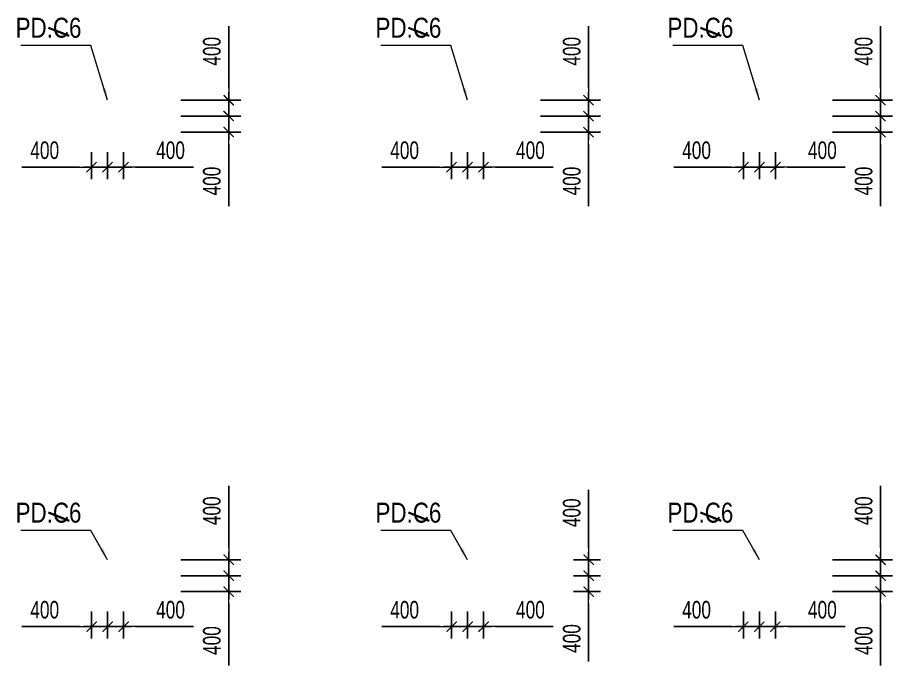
# Model space of a CAD drawing. Header units: millimetres. Extents: x -259680 to 286077, y -1281 to 94455.
# Drawn here: x 70446 to 92327, y 3151 to 19369 of the extents above; entities that cross this region are included whole.
import ezdxf
from ezdxf.enums import TextEntityAlignment as Align

# ---------------------------------------------------------------- set-up
doc = ezdxf.new("R2010")
doc.units = ezdxf.units.MM
doc.layers.get('Defpoints').update_dxf_attribs({"color": 151, "lineweight": 9})
for name, color, linetype, lineweight in [('$0$C1', 20, 'Continuous', 35), ('$1$NDC_S_ANNO', 7, 'Continuous', 20), ('$1$NDC_S_DIM', 1, 'Continuous', 15), ('NDC_S_DIM', 1, 'Continuous', 15)]:
    doc.layers.add(name, color=color, linetype=linetype, lineweight=lineweight)
doc.styles.add('$1$NDC_DIM', font='', dxfattribs={"width": 0.75})
doc.styles.add('$2$ARIAL', font='arial.ttf', dxfattribs={"width": 0.8})
doc.styles.add('NDC_DIM', font='', dxfattribs={"width": 0.75})
doc.styles.get('$1$NDC_DIM').set_extended_font_data('Dotum')
doc.styles.get('NDC_DIM').set_extended_font_data('Dotum')
doc.dimstyles.new('$0$NDC_dim_150', dxfattribs={"dimscale": 150, "dimtxt": 2.2, "dimasz": 1.5, "dimexe": 1.5, "dimexo": 2.5, "dimgap": 1, "dimtad": 1, "dimdec": 0, "dimzin": 0, "dimdsep": 46, "dimtxsty": '$1$NDC_DIM', "dimblk": '$1$DIMMARK', "dimcen": 0.09, "dimdle": 1.2, "dimclrd": 1, "dimclre": 1, "dimclrt": 3, "dimadec": 0, "dimazin": 0, "dimtfac": 1, "dimtdec": 0, "dimtix": 1, "dimtofl": 0, "dimtmove": 0, "dimatfit": 3, "dimfxl": 6, "dimfxlon": 1, "dimtolj": 1, "dimtzin": 0, "dimarcsym": 0})
doc.dimstyles.new('$1$NDC_dim_iso', dxfattribs={"dimtxt": 2.2, "dimasz": 1, "dimexe": 1.5, "dimexo": 2.5, "dimgap": 1, "dimtad": 1, "dimdec": 0, "dimzin": 0, "dimdsep": 46, "dimtxsty": '$1$NDC_DIM', "dimblk": '$1$DIMMARK', "dimcen": 0.09, "dimdle": 1.2, "dimclrd": 1, "dimclre": 1, "dimclrt": 3, "dimadec": 0, "dimazin": 0, "dimtfac": 1, "dimtdec": 0, "dimtix": 1, "dimtofl": 0, "dimtmove": 0, "dimatfit": 3, "dimfxl": 6, "dimfxlon": 1, "dimtolj": 1, "dimtzin": 0, "dimarcsym": 0})
doc.dimstyles.new('NDC_dim_200', dxfattribs={"dimscale": 200, "dimtxt": 2.2, "dimasz": 1.5, "dimexe": 1.5, "dimexo": 2.5, "dimgap": 1, "dimtad": 1, "dimdec": 0, "dimzin": 0, "dimdsep": 46, "dimtxsty": 'NDC_DIM', "dimblk": 'DIMMARK', "dimcen": 0.09, "dimdle": 1.2, "dimclrd": 1, "dimclre": 1, "dimclrt": 3, "dimadec": 0, "dimazin": 0, "dimtfac": 1, "dimtdec": 0, "dimtix": 1, "dimtofl": 0, "dimtmove": 0, "dimatfit": 3, "dimfxl": 6, "dimfxlon": 1, "dimtolj": 1, "dimtzin": 0, "dimarcsym": 0})

# ---------------------------------------------------------------- blocks, each defined once
blk = doc.blocks.new('$1$DIMMARK')
at = {"layer": '$1$NDC_S_DIM', "color": 1}
blk.add_line((-1.5, 0), (1, 0), dxfattribs=at)
at = {"layer": '$1$NDC_S_DIM', "color": 2, "const_width": 0.1}
blk.add_lwpolyline([(-0.424, -0.424), (0.424, 0.424)], dxfattribs=at)
blk = doc.blocks.new('DIMMARK')
at = {"layer": 'NDC_S_DIM', "color": 1}
blk.add_line((-1.5, 0), (1, 0), dxfattribs=at)
at = {"layer": 'NDC_S_DIM', "color": 2, "const_width": 0.1}
blk.add_lwpolyline([(-0.424, -0.424), (0.424, 0.424)], dxfattribs=at)
blk = doc.blocks.new('*D354')
at = {"layer": 'Defpoints', "color": 0, "ltscale": 100, "transparency": 16777216}
for p in [(72700, 5000), (73100, 5000), (73100, 4124)]:
    blk.add_point(p, dxfattribs=at)
at = {"layer": 'NDC_S_DIM', "color": 1, "lineweight": -2, "ltscale": 100, "transparency": 16777216}
for p, q in [((72700, 4500), (72700, 3824)), ((73100, 4500), (73100, 3824)), ((72400, 4124), (72100, 4124)), ((73400, 4124), (74845, 4124))]:
    blk.add_line(p, q, dxfattribs=at)
at = {"layer": 'NDC_S_DIM', "color": 1, "lineweight": -2, "ltscale": 100, "transparency": 16777216, "xscale": 300, "yscale": 300, "zscale": 300}
blk.add_blockref('DIMMARK', (72700, 4124), dxfattribs=at)
at = {"layer": 'NDC_S_DIM', "color": 1, "lineweight": -2, "ltscale": 100, "transparency": 16777216, "xscale": 300, "yscale": 300, "zscale": 300, "rotation": 180}
blk.add_blockref('DIMMARK', (73100, 4124), dxfattribs=at)
at = {"layer": 'NDC_S_DIM', "color": 3, "ltscale": 100, "transparency": 16777216, "insert": (74273, 4545), "char_height": 440, "attachment_point": 5, "style": 'NDC_DIM'}
blk.add_mtext('\\A1;400', dxfattribs=at)
blk = doc.blocks.new('*D355')
at = {"layer": 'Defpoints', "color": 0, "ltscale": 100, "transparency": 16777216}
for p in [(72300, 5000), (72700, 5000), (72700, 4124)]:
    blk.add_point(p, dxfattribs=at)
at = {"layer": 'NDC_S_DIM', "color": 1, "lineweight": -2, "ltscale": 100, "transparency": 16777216}
for p, q in [((72300, 4500), (72300, 3824)), ((72700, 4500), (72700, 3824)), ((72000, 4124), (70555, 4124)), ((73000, 4124), (73300, 4124))]:
    blk.add_line(p, q, dxfattribs=at)
at = {"layer": 'NDC_S_DIM', "color": 1, "lineweight": -2, "ltscale": 100, "transparency": 16777216, "xscale": 300, "yscale": 300, "zscale": 300}
blk.add_blockref('DIMMARK', (72300, 4124), dxfattribs=at)
at = {"layer": 'NDC_S_DIM', "color": 1, "lineweight": -2, "ltscale": 100, "transparency": 16777216, "xscale": 300, "yscale": 300, "zscale": 300, "rotation": 180}
blk.add_blockref('DIMMARK', (72700, 4124), dxfattribs=at)
at = {"layer": 'NDC_S_DIM', "color": 3, "ltscale": 100, "transparency": 16777216, "insert": (71127, 4545), "char_height": 440, "attachment_point": 5, "style": 'NDC_DIM'}
blk.add_mtext('\\A1;400', dxfattribs=at)
blk = doc.blocks.new('*D356')
at = {"layer": 'Defpoints', "color": 0, "ltscale": 100, "transparency": 16777216}
for p in [(73100, 5800), (75727, 5800), (73100, 5400)]:
    blk.add_point(p, dxfattribs=at)
at = {"layer": 'NDC_S_DIM', "color": 1, "lineweight": -2, "ltscale": 100, "transparency": 16777216}
for p, q in [((75727, 6100), (75727, 7649)), ((74527, 5800), (76027, 5800)), ((74527, 5400), (76027, 5400)), ((75727, 5100), (75727, 4800))]:
    blk.add_line(p, q, dxfattribs=at)
at = {"layer": 'NDC_S_DIM', "color": 1, "lineweight": -2, "ltscale": 100, "transparency": 16777216, "xscale": 300, "yscale": 300, "zscale": 300}
for p, rotation in [((75727, 5800), 270), ((75727, 5400), 90)]:
    blk.add_blockref('DIMMARK', p, dxfattribs=dict(at, rotation=rotation))
at = {"layer": 'NDC_S_DIM', "color": 3, "ltscale": 100, "transparency": 16777216, "insert": (75307, 7024), "char_height": 440, "attachment_point": 5, "rotation": 90, "style": 'NDC_DIM'}
blk.add_mtext('\\A1;400', dxfattribs=at)
blk = doc.blocks.new('*D357')
at = {"layer": 'Defpoints', "color": 0, "ltscale": 100, "transparency": 16777216}
for p in [(73100, 5400), (75727, 5400), (73100, 5000)]:
    blk.add_point(p, dxfattribs=at)
at = {"layer": 'NDC_S_DIM', "color": 1, "lineweight": -2, "ltscale": 100, "transparency": 16777216}
for p, q in [((75727, 5700), (75727, 6000)), ((74527, 5400), (76027, 5400)), ((74527, 5000), (76027, 5000)), ((75727, 4700), (75727, 3151))]:
    blk.add_line(p, q, dxfattribs=at)
at = {"layer": 'NDC_S_DIM', "color": 1, "lineweight": -2, "ltscale": 100, "transparency": 16777216, "xscale": 300, "yscale": 300, "zscale": 300}
for p, rotation in [((75727, 5400), 270), ((75727, 5000), 90)]:
    blk.add_blockref('DIMMARK', p, dxfattribs=dict(at, rotation=rotation))
at = {"layer": 'NDC_S_DIM', "color": 3, "ltscale": 100, "transparency": 16777216, "insert": (75307, 3776), "char_height": 440, "attachment_point": 5, "rotation": 90, "style": 'NDC_DIM'}
blk.add_mtext('\\A1;400', dxfattribs=at)
blk = doc.blocks.new('*D358')
at = {"layer": 'Defpoints', "color": 0, "ltscale": 100, "transparency": 16777216}
for p in [(81700, 5000), (82100, 5000), (82100, 4124)]:
    blk.add_point(p, dxfattribs=at)
at = {"layer": 'NDC_S_DIM', "color": 1, "lineweight": -2, "ltscale": 100, "transparency": 16777216}
for p, q in [((81700, 4500), (81700, 3824)), ((82100, 4500), (82100, 3824)), ((81400, 4124), (81100, 4124)), ((82400, 4124), (83845, 4124))]:
    blk.add_line(p, q, dxfattribs=at)
at = {"layer": 'NDC_S_DIM', "color": 1, "lineweight": -2, "ltscale": 100, "transparency": 16777216, "xscale": 300, "yscale": 300, "zscale": 300}
blk.add_blockref('DIMMARK', (81700, 4124), dxfattribs=at)
at = {"layer": 'NDC_S_DIM', "color": 1, "lineweight": -2, "ltscale": 100, "transparency": 16777216, "xscale": 300, "yscale": 300, "zscale": 300, "rotation": 180}
blk.add_blockref('DIMMARK', (82100, 4124), dxfattribs=at)
at = {"layer": 'NDC_S_DIM', "color": 3, "ltscale": 100, "transparency": 16777216, "insert": (83273, 4545), "char_height": 440, "attachment_point": 5, "style": 'NDC_DIM'}
blk.add_mtext('\\A1;400', dxfattribs=at)
blk = doc.blocks.new('*D359')
at = {"layer": 'Defpoints', "color": 0, "ltscale": 100, "transparency": 16777216}
for p in [(81300, 5000), (81700, 5000), (81700, 4124)]:
    blk.add_point(p, dxfattribs=at)
at = {"layer": 'NDC_S_DIM', "color": 1, "lineweight": -2, "ltscale": 100, "transparency": 16777216}
for p, q in [((81300, 4500), (81300, 3824)), ((81700, 4500), (81700, 3824)), ((81000, 4124), (79555, 4124)), ((82000, 4124), (82300, 4124))]:
    blk.add_line(p, q, dxfattribs=at)
at = {"layer": 'NDC_S_DIM', "color": 1, "lineweight": -2, "ltscale": 100, "transparency": 16777216, "xscale": 300, "yscale": 300, "zscale": 300}
blk.add_blockref('DIMMARK', (81300, 4124), dxfattribs=at)
at = {"layer": 'NDC_S_DIM', "color": 1, "lineweight": -2, "ltscale": 100, "transparency": 16777216, "xscale": 300, "yscale": 300, "zscale": 300, "rotation": 180}
blk.add_blockref('DIMMARK', (81700, 4124), dxfattribs=at)
at = {"layer": 'NDC_S_DIM', "color": 3, "ltscale": 100, "transparency": 16777216, "insert": (80127, 4545), "char_height": 440, "attachment_point": 5, "style": 'NDC_DIM'}
blk.add_mtext('\\A1;400', dxfattribs=at)
blk = doc.blocks.new('*D360')
at = {"layer": 'Defpoints', "color": 0, "ltscale": 100, "transparency": 16777216}
for p in [(83851, 5800), (84727, 5800), (83851, 5400)]:
    blk.add_point(p, dxfattribs=at)
at = {"layer": 'NDC_S_DIM', "color": 1, "lineweight": -2, "ltscale": 100, "transparency": 16777216}
for p, q in [((84727, 6100), (84727, 7545)), ((84351, 5800), (85027, 5800)), ((84351, 5400), (85027, 5400)), ((84727, 5100), (84727, 4800))]:
    blk.add_line(p, q, dxfattribs=at)
at = {"layer": 'NDC_S_DIM', "color": 1, "lineweight": -2, "ltscale": 100, "transparency": 16777216, "xscale": 300, "yscale": 300, "zscale": 300}
for p, rotation in [((84727, 5800), 270), ((84727, 5400), 90)]:
    blk.add_blockref('DIMMARK', p, dxfattribs=dict(at, rotation=rotation))
at = {"layer": 'NDC_S_DIM', "color": 3, "ltscale": 100, "transparency": 16777216, "insert": (84306, 6973), "char_height": 440, "attachment_point": 5, "rotation": 90, "style": 'NDC_DIM'}
blk.add_mtext('\\A1;400', dxfattribs=at)
blk = doc.blocks.new('*D361')
at = {"layer": 'Defpoints', "color": 0, "ltscale": 100, "transparency": 16777216}
for p in [(83851, 5400), (84727, 5400), (83851, 5000)]:
    blk.add_point(p, dxfattribs=at)
at = {"layer": 'NDC_S_DIM', "color": 1, "lineweight": -2, "ltscale": 100, "transparency": 16777216}
for p, q in [((84727, 5700), (84727, 6000)), ((84351, 5400), (85027, 5400)), ((84351, 5000), (85027, 5000)), ((84727, 4700), (84727, 3255))]:
    blk.add_line(p, q, dxfattribs=at)
at = {"layer": 'NDC_S_DIM', "color": 1, "lineweight": -2, "ltscale": 100, "transparency": 16777216, "xscale": 300, "yscale": 300, "zscale": 300}
for p, rotation in [((84727, 5400), 270), ((84727, 5000), 90)]:
    blk.add_blockref('DIMMARK', p, dxfattribs=dict(at, rotation=rotation))
at = {"layer": 'NDC_S_DIM', "color": 3, "ltscale": 100, "transparency": 16777216, "insert": (84306, 3827), "char_height": 440, "attachment_point": 5, "rotation": 90, "style": 'NDC_DIM'}
blk.add_mtext('\\A1;400', dxfattribs=at)
blk = doc.blocks.new('*D362')
at = {"layer": 'Defpoints', "color": 0, "ltscale": 100, "transparency": 16777216}
for p in [(89000, 5000), (89400, 5000), (89400, 4124)]:
    blk.add_point(p, dxfattribs=at)
at = {"layer": 'NDC_S_DIM', "color": 1, "lineweight": -2, "ltscale": 100, "transparency": 16777216}
for p, q in [((89000, 4500), (89000, 3824)), ((89400, 4500), (89400, 3824)), ((88700, 4124), (88400, 4124)), ((89700, 4124), (91145, 4124))]:
    blk.add_line(p, q, dxfattribs=at)
at = {"layer": 'NDC_S_DIM', "color": 1, "lineweight": -2, "ltscale": 100, "transparency": 16777216, "xscale": 300, "yscale": 300, "zscale": 300}
blk.add_blockref('DIMMARK', (89000, 4124), dxfattribs=at)
at = {"layer": 'NDC_S_DIM', "color": 1, "lineweight": -2, "ltscale": 100, "transparency": 16777216, "xscale": 300, "yscale": 300, "zscale": 300, "rotation": 180}
blk.add_blockref('DIMMARK', (89400, 4124), dxfattribs=at)
at = {"layer": 'NDC_S_DIM', "color": 3, "ltscale": 100, "transparency": 16777216, "insert": (90573, 4545), "char_height": 440, "attachment_point": 5, "style": 'NDC_DIM'}
blk.add_mtext('\\A1;400', dxfattribs=at)
blk = doc.blocks.new('*D363')
at = {"layer": 'Defpoints', "color": 0, "ltscale": 100, "transparency": 16777216}
for p in [(88600, 5000), (89000, 5000), (89000, 4124)]:
    blk.add_point(p, dxfattribs=at)
at = {"layer": 'NDC_S_DIM', "color": 1, "lineweight": -2, "ltscale": 100, "transparency": 16777216}
for p, q in [((88600, 4500), (88600, 3824)), ((89000, 4500), (89000, 3824)), ((88300, 4124), (86855, 4124)), ((89300, 4124), (89600, 4124))]:
    blk.add_line(p, q, dxfattribs=at)
at = {"layer": 'NDC_S_DIM', "color": 1, "lineweight": -2, "ltscale": 100, "transparency": 16777216, "xscale": 300, "yscale": 300, "zscale": 300}
blk.add_blockref('DIMMARK', (88600, 4124), dxfattribs=at)
at = {"layer": 'NDC_S_DIM', "color": 1, "lineweight": -2, "ltscale": 100, "transparency": 16777216, "xscale": 300, "yscale": 300, "zscale": 300, "rotation": 180}
blk.add_blockref('DIMMARK', (89000, 4124), dxfattribs=at)
at = {"layer": 'NDC_S_DIM', "color": 3, "ltscale": 100, "transparency": 16777216, "insert": (87427, 4545), "char_height": 440, "attachment_point": 5, "style": 'NDC_DIM'}
blk.add_mtext('\\A1;400', dxfattribs=at)
blk = doc.blocks.new('*D364')
at = {"layer": 'Defpoints', "color": 0, "ltscale": 100, "transparency": 16777216}
for p in [(89400, 5800), (92027, 5800), (89400, 5400)]:
    blk.add_point(p, dxfattribs=at)
at = {"layer": 'NDC_S_DIM', "color": 1, "lineweight": -2, "ltscale": 100, "transparency": 16777216}
for p, q in [((92027, 6100), (92027, 7649)), ((90827, 5800), (92327, 5800)), ((90827, 5400), (92327, 5400)), ((92027, 5100), (92027, 4800))]:
    blk.add_line(p, q, dxfattribs=at)
at = {"layer": 'NDC_S_DIM', "color": 1, "lineweight": -2, "ltscale": 100, "transparency": 16777216, "xscale": 300, "yscale": 300, "zscale": 300}
for p, rotation in [((92027, 5800), 270), ((92027, 5400), 90)]:
    blk.add_blockref('DIMMARK', p, dxfattribs=dict(at, rotation=rotation))
at = {"layer": 'NDC_S_DIM', "color": 3, "ltscale": 100, "transparency": 16777216, "insert": (91607, 7024), "char_height": 440, "attachment_point": 5, "rotation": 90, "style": 'NDC_DIM'}
blk.add_mtext('\\A1;400', dxfattribs=at)
blk = doc.blocks.new('*D365')
at = {"layer": 'Defpoints', "color": 0, "ltscale": 100, "transparency": 16777216}
for p in [(89400, 5400), (92027, 5400), (89400, 5000)]:
    blk.add_point(p, dxfattribs=at)
at = {"layer": 'NDC_S_DIM', "color": 1, "lineweight": -2, "ltscale": 100, "transparency": 16777216}
for p, q in [((92027, 5700), (92027, 6000)), ((90827, 5400), (92327, 5400)), ((90827, 5000), (92327, 5000)), ((92027, 4700), (92027, 3151))]:
    blk.add_line(p, q, dxfattribs=at)
at = {"layer": 'NDC_S_DIM', "color": 1, "lineweight": -2, "ltscale": 100, "transparency": 16777216, "xscale": 300, "yscale": 300, "zscale": 300}
for p, rotation in [((92027, 5400), 270), ((92027, 5000), 90)]:
    blk.add_blockref('DIMMARK', p, dxfattribs=dict(at, rotation=rotation))
at = {"layer": 'NDC_S_DIM', "color": 3, "ltscale": 100, "transparency": 16777216, "insert": (91607, 3776), "char_height": 440, "attachment_point": 5, "rotation": 90, "style": 'NDC_DIM'}
blk.add_mtext('\\A1;400', dxfattribs=at)
blk = doc.blocks.new('*D374')
at = {"layer": 'Defpoints', "color": 0, "ltscale": 100, "transparency": 16777216}
for p in [(89000, 16500), (89400, 16500), (89400, 15624)]:
    blk.add_point(p, dxfattribs=at)
at = {"layer": 'NDC_S_DIM', "color": 1, "lineweight": -2, "ltscale": 100, "transparency": 16777216}
for p, q in [((89000, 16000), (89000, 15324)), ((89400, 16000), (89400, 15324)), ((88700, 15624), (88400, 15624)), ((89700, 15624), (91145, 15624))]:
    blk.add_line(p, q, dxfattribs=at)
at = {"layer": 'NDC_S_DIM', "color": 1, "lineweight": -2, "ltscale": 100, "transparency": 16777216, "xscale": 300, "yscale": 300, "zscale": 300}
blk.add_blockref('DIMMARK', (89000, 15624), dxfattribs=at)
at = {"layer": 'NDC_S_DIM', "color": 1, "lineweight": -2, "ltscale": 100, "transparency": 16777216, "xscale": 300, "yscale": 300, "zscale": 300, "rotation": 180}
blk.add_blockref('DIMMARK', (89400, 15624), dxfattribs=at)
at = {"layer": 'NDC_S_DIM', "color": 3, "ltscale": 100, "transparency": 16777216, "insert": (90573, 16045), "char_height": 440, "attachment_point": 5, "style": 'NDC_DIM'}
blk.add_mtext('\\A1;400', dxfattribs=at)
blk = doc.blocks.new('*D375')
at = {"layer": 'Defpoints', "color": 0, "ltscale": 100, "transparency": 16777216}
for p in [(88600, 16500), (89000, 16500), (89000, 15624)]:
    blk.add_point(p, dxfattribs=at)
at = {"layer": 'NDC_S_DIM', "color": 1, "lineweight": -2, "ltscale": 100, "transparency": 16777216}
for p, q in [((88600, 16000), (88600, 15324)), ((89000, 16000), (89000, 15324)), ((88300, 15624), (86855, 15624)), ((89300, 15624), (89600, 15624))]:
    blk.add_line(p, q, dxfattribs=at)
at = {"layer": 'NDC_S_DIM', "color": 1, "lineweight": -2, "ltscale": 100, "transparency": 16777216, "xscale": 300, "yscale": 300, "zscale": 300}
blk.add_blockref('DIMMARK', (88600, 15624), dxfattribs=at)
at = {"layer": 'NDC_S_DIM', "color": 1, "lineweight": -2, "ltscale": 100, "transparency": 16777216, "xscale": 300, "yscale": 300, "zscale": 300, "rotation": 180}
blk.add_blockref('DIMMARK', (89000, 15624), dxfattribs=at)
at = {"layer": 'NDC_S_DIM', "color": 3, "ltscale": 100, "transparency": 16777216, "insert": (87427, 16045), "char_height": 440, "attachment_point": 5, "style": 'NDC_DIM'}
blk.add_mtext('\\A1;400', dxfattribs=at)
blk = doc.blocks.new('*D376')
at = {"layer": 'Defpoints', "color": 0, "ltscale": 100, "transparency": 16777216}
for p in [(89400, 17300), (92027, 17300), (89400, 16900)]:
    blk.add_point(p, dxfattribs=at)
at = {"layer": 'NDC_S_DIM', "color": 1, "lineweight": -2, "ltscale": 100, "transparency": 16777216}
for p, q in [((92027, 17600), (92027, 19149)), ((90827, 17300), (92327, 17300)), ((90827, 16900), (92327, 16900)), ((92027, 16600), (92027, 16300))]:
    blk.add_line(p, q, dxfattribs=at)
at = {"layer": 'NDC_S_DIM', "color": 1, "lineweight": -2, "ltscale": 100, "transparency": 16777216, "xscale": 300, "yscale": 300, "zscale": 300}
for p, rotation in [((92027, 17300), 270), ((92027, 16900), 90)]:
    blk.add_blockref('DIMMARK', p, dxfattribs=dict(at, rotation=rotation))
at = {"layer": 'NDC_S_DIM', "color": 3, "ltscale": 100, "transparency": 16777216, "insert": (91607, 18524), "char_height": 440, "attachment_point": 5, "rotation": 90, "style": 'NDC_DIM'}
blk.add_mtext('\\A1;400', dxfattribs=at)
blk = doc.blocks.new('*D377')
at = {"layer": 'Defpoints', "color": 0, "ltscale": 100, "transparency": 16777216}
for p in [(89400, 16900), (92027, 16900), (89400, 16500)]:
    blk.add_point(p, dxfattribs=at)
at = {"layer": 'NDC_S_DIM', "color": 1, "lineweight": -2, "ltscale": 100, "transparency": 16777216}
for p, q in [((92027, 17200), (92027, 17500)), ((90827, 16900), (92327, 16900)), ((90827, 16500), (92327, 16500)), ((92027, 16200), (92027, 14651))]:
    blk.add_line(p, q, dxfattribs=at)
at = {"layer": 'NDC_S_DIM', "color": 1, "lineweight": -2, "ltscale": 100, "transparency": 16777216, "xscale": 300, "yscale": 300, "zscale": 300}
for p, rotation in [((92027, 16900), 270), ((92027, 16500), 90)]:
    blk.add_blockref('DIMMARK', p, dxfattribs=dict(at, rotation=rotation))
at = {"layer": 'NDC_S_DIM', "color": 3, "ltscale": 100, "transparency": 16777216, "insert": (91607, 15276), "char_height": 440, "attachment_point": 5, "rotation": 90, "style": 'NDC_DIM'}
blk.add_mtext('\\A1;400', dxfattribs=at)
blk = doc.blocks.new('*D378')
at = {"layer": 'Defpoints', "color": 0, "ltscale": 100, "transparency": 16777216}
for p in [(81700, 16500), (82100, 16500), (82100, 15624)]:
    blk.add_point(p, dxfattribs=at)
at = {"layer": 'NDC_S_DIM', "color": 1, "lineweight": -2, "ltscale": 100, "transparency": 16777216}
for p, q in [((81700, 16000), (81700, 15324)), ((82100, 16000), (82100, 15324)), ((81400, 15624), (81100, 15624)), ((82400, 15624), (83845, 15624))]:
    blk.add_line(p, q, dxfattribs=at)
at = {"layer": 'NDC_S_DIM', "color": 1, "lineweight": -2, "ltscale": 100, "transparency": 16777216, "xscale": 300, "yscale": 300, "zscale": 300}
blk.add_blockref('DIMMARK', (81700, 15624), dxfattribs=at)
at = {"layer": 'NDC_S_DIM', "color": 1, "lineweight": -2, "ltscale": 100, "transparency": 16777216, "xscale": 300, "yscale": 300, "zscale": 300, "rotation": 180}
blk.add_blockref('DIMMARK', (82100, 15624), dxfattribs=at)
at = {"layer": 'NDC_S_DIM', "color": 3, "ltscale": 100, "transparency": 16777216, "insert": (83273, 16045), "char_height": 440, "attachment_point": 5, "style": 'NDC_DIM'}
blk.add_mtext('\\A1;400', dxfattribs=at)
blk = doc.blocks.new('*D379')
at = {"layer": 'Defpoints', "color": 0, "ltscale": 100, "transparency": 16777216}
for p in [(81300, 16500), (81700, 16500), (81700, 15624)]:
    blk.add_point(p, dxfattribs=at)
at = {"layer": 'NDC_S_DIM', "color": 1, "lineweight": -2, "ltscale": 100, "transparency": 16777216}
for p, q in [((81300, 16000), (81300, 15324)), ((81700, 16000), (81700, 15324)), ((81000, 15624), (79555, 15624)), ((82000, 15624), (82300, 15624))]:
    blk.add_line(p, q, dxfattribs=at)
at = {"layer": 'NDC_S_DIM', "color": 1, "lineweight": -2, "ltscale": 100, "transparency": 16777216, "xscale": 300, "yscale": 300, "zscale": 300}
blk.add_blockref('DIMMARK', (81300, 15624), dxfattribs=at)
at = {"layer": 'NDC_S_DIM', "color": 1, "lineweight": -2, "ltscale": 100, "transparency": 16777216, "xscale": 300, "yscale": 300, "zscale": 300, "rotation": 180}
blk.add_blockref('DIMMARK', (81700, 15624), dxfattribs=at)
at = {"layer": 'NDC_S_DIM', "color": 3, "ltscale": 100, "transparency": 16777216, "insert": (80127, 16045), "char_height": 440, "attachment_point": 5, "style": 'NDC_DIM'}
blk.add_mtext('\\A1;400', dxfattribs=at)
blk = doc.blocks.new('*D380')
at = {"layer": 'Defpoints', "color": 0, "ltscale": 100, "transparency": 16777216}
for p in [(82100, 17300), (84727, 17300), (82100, 16900)]:
    blk.add_point(p, dxfattribs=at)
at = {"layer": 'NDC_S_DIM', "color": 1, "lineweight": -2, "ltscale": 100, "transparency": 16777216}
for p, q in [((84727, 17600), (84727, 19149)), ((83527, 17300), (85027, 17300)), ((83527, 16900), (85027, 16900)), ((84727, 16600), (84727, 16300))]:
    blk.add_line(p, q, dxfattribs=at)
at = {"layer": 'NDC_S_DIM', "color": 1, "lineweight": -2, "ltscale": 100, "transparency": 16777216, "xscale": 300, "yscale": 300, "zscale": 300}
for p, rotation in [((84727, 17300), 270), ((84727, 16900), 90)]:
    blk.add_blockref('DIMMARK', p, dxfattribs=dict(at, rotation=rotation))
at = {"layer": 'NDC_S_DIM', "color": 3, "ltscale": 100, "transparency": 16777216, "insert": (84307, 18524), "char_height": 440, "attachment_point": 5, "rotation": 90, "style": 'NDC_DIM'}
blk.add_mtext('\\A1;400', dxfattribs=at)
blk = doc.blocks.new('*D381')
at = {"layer": 'Defpoints', "color": 0, "ltscale": 100, "transparency": 16777216}
for p in [(82100, 16900), (84727, 16900), (82100, 16500)]:
    blk.add_point(p, dxfattribs=at)
at = {"layer": 'NDC_S_DIM', "color": 1, "lineweight": -2, "ltscale": 100, "transparency": 16777216}
for p, q in [((84727, 17200), (84727, 17500)), ((83527, 16900), (85027, 16900)), ((83527, 16500), (85027, 16500)), ((84727, 16200), (84727, 14651))]:
    blk.add_line(p, q, dxfattribs=at)
at = {"layer": 'NDC_S_DIM', "color": 1, "lineweight": -2, "ltscale": 100, "transparency": 16777216, "xscale": 300, "yscale": 300, "zscale": 300}
for p, rotation in [((84727, 16900), 270), ((84727, 16500), 90)]:
    blk.add_blockref('DIMMARK', p, dxfattribs=dict(at, rotation=rotation))
at = {"layer": 'NDC_S_DIM', "color": 3, "ltscale": 100, "transparency": 16777216, "insert": (84307, 15276), "char_height": 440, "attachment_point": 5, "rotation": 90, "style": 'NDC_DIM'}
blk.add_mtext('\\A1;400', dxfattribs=at)
blk = doc.blocks.new('*D382')
at = {"layer": 'Defpoints', "color": 0, "ltscale": 100, "transparency": 16777216}
for p in [(72700, 16500), (73100, 16500), (73100, 15624)]:
    blk.add_point(p, dxfattribs=at)
at = {"layer": 'NDC_S_DIM', "color": 1, "lineweight": -2, "ltscale": 100, "transparency": 16777216}
for p, q in [((72700, 16000), (72700, 15324)), ((73100, 16000), (73100, 15324)), ((72400, 15624), (72100, 15624)), ((73400, 15624), (74845, 15624))]:
    blk.add_line(p, q, dxfattribs=at)
at = {"layer": 'NDC_S_DIM', "color": 1, "lineweight": -2, "ltscale": 100, "transparency": 16777216, "xscale": 300, "yscale": 300, "zscale": 300}
blk.add_blockref('DIMMARK', (72700, 15624), dxfattribs=at)
at = {"layer": 'NDC_S_DIM', "color": 1, "lineweight": -2, "ltscale": 100, "transparency": 16777216, "xscale": 300, "yscale": 300, "zscale": 300, "rotation": 180}
blk.add_blockref('DIMMARK', (73100, 15624), dxfattribs=at)
at = {"layer": 'NDC_S_DIM', "color": 3, "ltscale": 100, "transparency": 16777216, "insert": (74273, 16045), "char_height": 440, "attachment_point": 5, "style": 'NDC_DIM'}
blk.add_mtext('\\A1;400', dxfattribs=at)
blk = doc.blocks.new('*D383')
at = {"layer": 'Defpoints', "color": 0, "ltscale": 100, "transparency": 16777216}
for p in [(72300, 16500), (72700, 16500), (72700, 15624)]:
    blk.add_point(p, dxfattribs=at)
at = {"layer": 'NDC_S_DIM', "color": 1, "lineweight": -2, "ltscale": 100, "transparency": 16777216}
for p, q in [((72300, 16000), (72300, 15324)), ((72700, 16000), (72700, 15324)), ((72000, 15624), (70555, 15624)), ((73000, 15624), (73300, 15624))]:
    blk.add_line(p, q, dxfattribs=at)
at = {"layer": 'NDC_S_DIM', "color": 1, "lineweight": -2, "ltscale": 100, "transparency": 16777216, "xscale": 300, "yscale": 300, "zscale": 300}
blk.add_blockref('DIMMARK', (72300, 15624), dxfattribs=at)
at = {"layer": 'NDC_S_DIM', "color": 1, "lineweight": -2, "ltscale": 100, "transparency": 16777216, "xscale": 300, "yscale": 300, "zscale": 300, "rotation": 180}
blk.add_blockref('DIMMARK', (72700, 15624), dxfattribs=at)
at = {"layer": 'NDC_S_DIM', "color": 3, "ltscale": 100, "transparency": 16777216, "insert": (71127, 16045), "char_height": 440, "attachment_point": 5, "style": 'NDC_DIM'}
blk.add_mtext('\\A1;400', dxfattribs=at)
blk = doc.blocks.new('*D384')
at = {"layer": 'Defpoints', "color": 0, "ltscale": 100, "transparency": 16777216}
for p in [(73100, 17300), (75727, 17300), (73100, 16900)]:
    blk.add_point(p, dxfattribs=at)
at = {"layer": 'NDC_S_DIM', "color": 1, "lineweight": -2, "ltscale": 100, "transparency": 16777216}
for p, q in [((75727, 17600), (75727, 19149)), ((74527, 17300), (76027, 17300)), ((74527, 16900), (76027, 16900)), ((75727, 16600), (75727, 16300))]:
    blk.add_line(p, q, dxfattribs=at)
at = {"layer": 'NDC_S_DIM', "color": 1, "lineweight": -2, "ltscale": 100, "transparency": 16777216, "xscale": 300, "yscale": 300, "zscale": 300}
for p, rotation in [((75727, 17300), 270), ((75727, 16900), 90)]:
    blk.add_blockref('DIMMARK', p, dxfattribs=dict(at, rotation=rotation))
at = {"layer": 'NDC_S_DIM', "color": 3, "ltscale": 100, "transparency": 16777216, "insert": (75307, 18524), "char_height": 440, "attachment_point": 5, "rotation": 90, "style": 'NDC_DIM'}
blk.add_mtext('\\A1;400', dxfattribs=at)
blk = doc.blocks.new('*D385')
at = {"layer": 'Defpoints', "color": 0, "ltscale": 100, "transparency": 16777216}
for p in [(73100, 16900), (75727, 16900), (73100, 16500)]:
    blk.add_point(p, dxfattribs=at)
at = {"layer": 'NDC_S_DIM', "color": 1, "lineweight": -2, "ltscale": 100, "transparency": 16777216}
for p, q in [((75727, 17200), (75727, 17500)), ((74527, 16900), (76027, 16900)), ((74527, 16500), (76027, 16500)), ((75727, 16200), (75727, 14651))]:
    blk.add_line(p, q, dxfattribs=at)
at = {"layer": 'NDC_S_DIM', "color": 1, "lineweight": -2, "ltscale": 100, "transparency": 16777216, "xscale": 300, "yscale": 300, "zscale": 300}
for p, rotation in [((75727, 16900), 270), ((75727, 16500), 90)]:
    blk.add_blockref('DIMMARK', p, dxfattribs=dict(at, rotation=rotation))
at = {"layer": 'NDC_S_DIM', "color": 3, "ltscale": 100, "transparency": 16777216, "insert": (75307, 15276), "char_height": 440, "attachment_point": 5, "rotation": 90, "style": 'NDC_DIM'}
blk.add_mtext('\\A1;400', dxfattribs=at)
blk = doc.blocks.new('*U220')
at = {"layer": '$1$NDC_S_ANNO', "ltscale": 0.8, "style": '$2$ARIAL', "width": 0.8}
blk.add_attdef('TEN', text='', height=2.5, dxfattribs=at).set_placement((-2.58, 1.03), align=Align.MIDDLE_CENTER)
at = {"layer": '$1$NDC_S_ANNO', "ltscale": 0.8, "style": '$2$ARIAL', "width": 0.8, "flags": 1}
blk.add_attdef('CHU_THICH', text='', height=2.5, dxfattribs=at).set_placement((0, 0), align=Align.MIDDLE_CENTER)
at = {"layer": 'Defpoints'}
blk.add_leader([(0, 0), (-2.58, 1.03)], dimstyle='$1$NDC_dim_iso', override={"dimgap": 0.625, "dimtad": 0}, dxfattribs=at)
blk = doc.blocks.new('$0$co t check')
at = {"layer": '$0$C1', "xscale": 200, "yscale": 200, "zscale": 200}
for p in [(69698, 18907), (78698, 18907), (85998, 18907), (69698, 6771), (78698, 6771), (85998, 6771)]:
    blk.add_blockref('*U220', p, dxfattribs=at).add_auto_attribs({'TEN': 'PD.C6'})
at = {"layer": '$0$C1'}
for points in [[(70659, 17300), (70242, 18668), (68493, 18668)], [(79659, 17300), (79242, 18668), (77493, 18668)], [(86959, 17300), (86542, 18668), (84793, 18668)], [(70659, 5800), (70242, 6532), (68493, 6532)], [(79659, 5800), (79242, 6532), (77493, 6532)], [(86959, 5800), (86542, 6532), (84793, 6532)]]:
    blk.add_leader(points, dimstyle='$0$NDC_dim_150', override={"dimasz": 2, "dimgap": 1, "dimtad": 0}, dxfattribs=at)

msp = doc.modelspace()

# ---------------------------------------------------------------- block references
at = {"layer": '$1$NDC_S_DIM'}
msp.add_blockref('$0$co t check', (2040.6, 0), dxfattribs=at)

# ---------------------------------------------------------------- dimensions: what is measured, and where the dimension line sits
at = {"layer": 'NDC_S_DIM', "ltscale": 100}
for base, p1, p2, picture, middle in [((75726.7, 17300), (73100, 16900), (73100, 17300), '*D384', (75726.7, 18524.3)), ((84726.7, 17300), (82100, 16900), (82100, 17300), '*D380', (84726.7, 18524.3)), ((92026.7, 17300), (89400, 16900), (89400, 17300), '*D376', (92026.7, 18524.3)), ((75726.7, 16900), (73100, 16500), (73100, 16900), '*D385', (75726.7, 15275.7)), ((84726.7, 16900), (82100, 16500), (82100, 16900), '*D381', (84726.7, 15275.7)), ((92026.7, 16900), (89400, 16500), (89400, 16900), '*D377', (92026.7, 15275.7)), ((75726.7, 5800), (73100, 5400), (73100, 5800), '*D356', (75726.7, 7024.3)), ((84726.7, 5800), (83851.2, 5400), (83851.2, 5800), '*D360', (84726.7, 6972.5)), ((92026.7, 5800), (89400, 5400), (89400, 5800), '*D364', (92026.7, 7024.3)), ((75726.7, 5400), (73100, 5000), (73100, 5400), '*D357', (75726.7, 3775.7)), ((84726.7, 5400), (83851.2, 5000), (83851.2, 5400), '*D361', (84726.7, 3827.5)), ((92026.7, 5400), (89400, 5000), (89400, 5400), '*D365', (92026.7, 3775.7))]:
    dim = msp.add_linear_dim(base=base, p1=p1, p2=p2, angle=90, dimstyle='NDC_dim_200', dxfattribs=at)
    dim.commit()
    dim.dimension.update_dxf_attribs({"geometry": picture, "text_midpoint": middle, "dimtype": 160})
for base, p1, p2, picture, middle in [((72700, 15624.4), (72300, 16500), (72700, 16500), '*D383', (71127.5, 15624.4)), ((73100, 15624.4), (72700, 16500), (73100, 16500), '*D382', (74272.5, 15624.4)), ((81700, 15624.4), (81300, 16500), (81700, 16500), '*D379', (80127.5, 15624.4)), ((82100, 15624.4), (81700, 16500), (82100, 16500), '*D378', (83272.5, 15624.4)), ((89000, 15624.4), (88600, 16500), (89000, 16500), '*D375', (87427.5, 15624.4)), ((89400, 15624.4), (89000, 16500), (89400, 16500), '*D374', (90572.5, 15624.4)), ((72700, 4124.4), (72300, 5000), (72700, 5000), '*D355', (71127.5, 4124.4)), ((73100, 4124.4), (72700, 5000), (73100, 5000), '*D354', (74272.5, 4124.4)), ((81700, 4124.4), (81300, 5000), (81700, 5000), '*D359', (80127.5, 4124.4)), ((82100, 4124.4), (81700, 5000), (82100, 5000), '*D358', (83272.5, 4124.4)), ((89000, 4124.4), (88600, 5000), (89000, 5000), '*D363', (87427.5, 4124.4)), ((89400, 4124.4), (89000, 5000), (89400, 5000), '*D362', (90572.5, 4124.4))]:
    dim = msp.add_linear_dim(base=base, p1=p1, p2=p2, dimstyle='NDC_dim_200', dxfattribs=at)
    dim.commit()
    dim.dimension.update_dxf_attribs({"geometry": picture, "text_midpoint": middle, "dimtype": 160})

doc.saveas('drawing.dxf')
